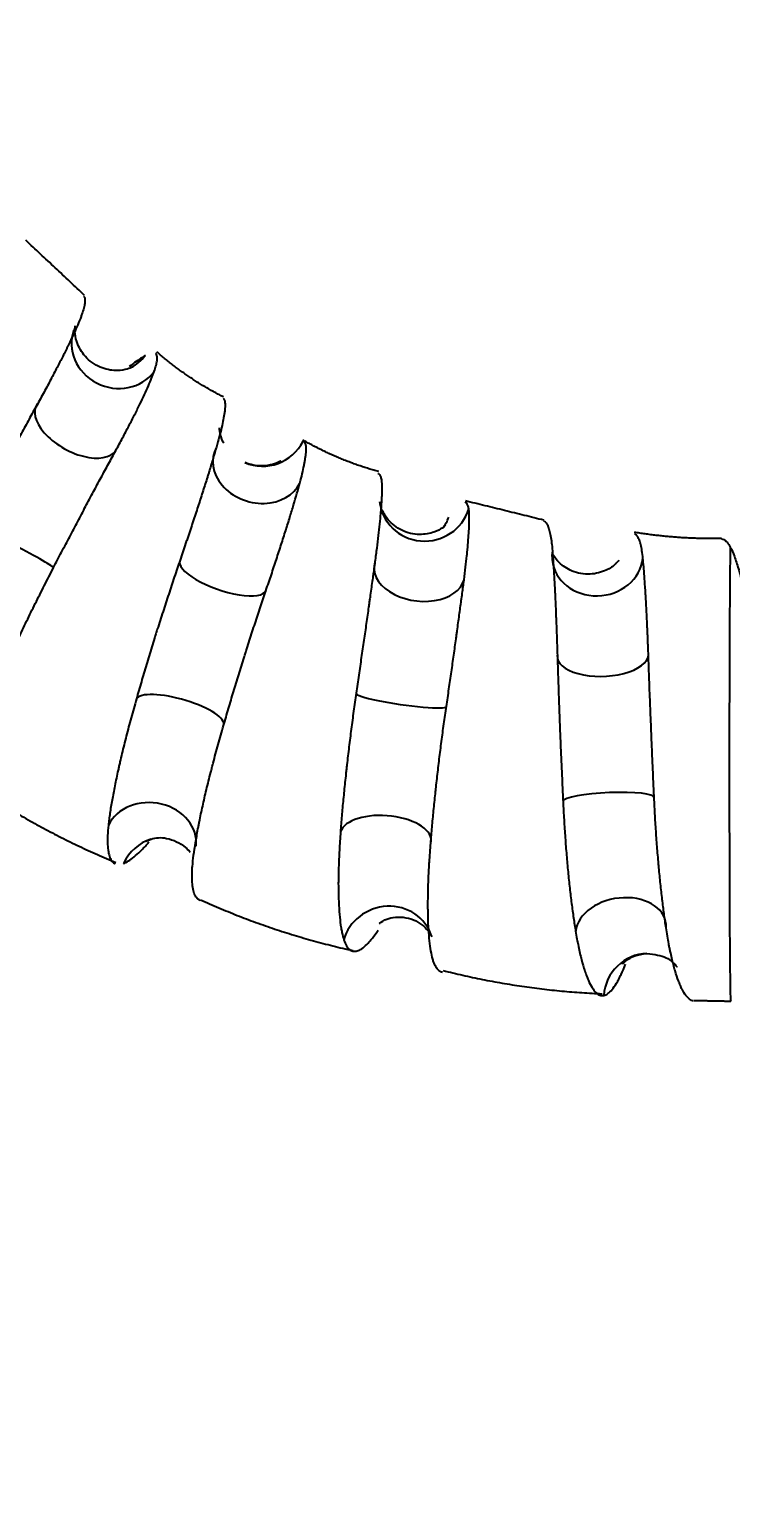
# Model space of a CAD drawing. Header units: millimetres. Extents: x 6110 to 6704, y -2661 to -1821.
# Drawn here: x 6593.45 to 6599.22, y -2432.58 to -2420.53 of the extents above; entities that cross this region are included whole.
import ezdxf

# ---------------------------------------------------------------- set-up
doc = ezdxf.new("R2010")
doc.units = ezdxf.units.MM
doc.header["$LTSCALE"] = 0.1
doc.linetypes.add('HIDDEN2', pattern=[4.7625, 3.175, -1.5875])
doc.layers.add('1', color=4, linetype='HIDDEN2', lineweight=13)
doc.layers.add('DIM', color=3, linetype='Continuous', lineweight=9)
doc.styles.get("Standard").update_dxf_attribs({"font": 'arial.ttf'})
doc.dimstyles.new('ISO-25', dxfattribs={"dimtxt": 2.5, "dimasz": 2.5, "dimexe": 1.25, "dimexo": 0.625, "dimtad": 1, "dimlfac": 5, "dimtxsty": 'Standard', "dimcen": 2.5, "dimadec": 0, "dimazin": 0, "dimtfac": 1, "dimtmove": 0, "dimatfit": 3, "dimfxl": 1, "dimarcsym": 0})

# ---------------------------------------------------------------- blocks, each defined once
blk = doc.blocks.new('*D44')
at = {"layer": 'Defpoints', "color": 0, "transparency": 16777216}
for p in [(6511.558, -2398.849), (6619.617, -2532.542), (6619.617, -2547.836)]:
    blk.add_point(p, dxfattribs=at)
at = {"layer": 'DIM', "color": 0, "lineweight": -2, "transparency": 16777216}
for p, q in [((6511.558, -2399.474), (6511.558, -2549.086)), ((6619.617, -2533.167), (6619.617, -2549.086)), ((6516.558, -2547.836), (6614.617, -2547.836))]:
    blk.add_line(p, q, dxfattribs=at)
at = {"layer": 'DIM', "color": 0, "transparency": 16777216}
for points in [[(6516.558, -2547.003), (6516.558, -2548.669), (6511.558, -2547.836)], [(6614.617, -2547.003), (6614.617, -2548.669), (6619.617, -2547.836)]]:
    blk.add_solid(points, dxfattribs=at)
at = {"layer": 'DIM', "color": 0, "transparency": 16777216, "insert": (6565.588, -2544.206), "char_height": 5, "attachment_point": 5, "bg_fill": 3, "box_fill_scale": 1.1, "bg_fill_color": 256, "bg_fill_true_color": 13158600, "bg_fill_transparency": 0}
blk.add_mtext('432,2', dxfattribs=at)

msp = doc.modelspace()

# ---------------------------------------------------------------- hatches: boundary and pattern name
at = {"layer": 'DIM'}
h = msp.add_hatch(dxfattribs=at)
h.set_pattern_fill('ANSI31', color=2)
edge = h.paths.add_edge_path()
edge.add_line((6619.617, -2595.98), (6619.617, -1962.206))
edge.add_line((6634.617, -1966.11), (6619.617, -1966.11))
edge.add_line((6634.617, -2610.98), (6634.617, -1966.11))
edge.add_line((6634.617, -2610.98), (6184.457, -2610.98))
edge.add_line((6619.617, -2595.98), (6184.457, -2595.98))
edge.add_line((6184.457, -2610.98), (6184.457, -2595.98))

# ---------------------------------------------------------------- linework, layer by layer
at = {"layer": '1', "color": 7, "linetype": 'Continuous', "lineweight": -3}
for centre, major_axis, ratio, start_param, end_param in [((6594.167, -2423.133), (0.351, -0.133), 0.918376, 3.142188, 6.030953), ((6594.114, -2422.976), (-0.174, 0.332), 0.967175, 3.131578, 3.562557), ((6593.837, -2423.801), (0.329, -0.181), 0.536022, 3.060683, 6.222523), ((6595.368, -2423.745), (0.143, 0.347), 0.994922, 3.12707, 4.631414), ((6595.328, -2424.116), (0.361, -0.101), 0.811719, 2.960932, 6.136566), ((6596.702, -2424.373), (0.373, 0.036), 0.967158, 3.14143, 5.909916), ((6596.549, -2424.408), (-0.302, 0.222), 0.922849, 3.141053, 3.439777), ((6593.316, -2424.781), (0.333, -0.173), 0.038319, 6.274939, 9.411703), ((6599.216, -2426.617), (0, -1.9), 0.006117, 3.412238, 6.283152), ((6595.042, -2425.018), (0.355, -0.121), 0.323826, 3.098347, 6.251729), ((6596.656, -2424.983), (0.372, -0.049), 0.653488, 3.025816, 6.192856), ((6598.121, -2424.853), (0.373, 0.035), 0.88612, 2.924672, 3.148925), ((6598.121, -2424.853), (0.373, 0.035), 0.88612, 3.148924, 6.105543), ((6598.014, -2424.648), (-0.258, 0.272), 0.983274, 3.137228, 3.173761), ((6598.165, -2425.674), (0.375, 0.012), 0.460435, 3.071625, 6.22879), ((6594.688, -2426.142), (0.36, -0.104), 0.284226, 6.238568, 9.365889), ((6596.508, -2426.04), (0.371, -0.054), 0.102472, 3.131785, 6.277805), ((6598.212, -2426.859), (0.375, 0.017), 0.151609, 6.257637, 9.393891), ((6594.448, -2427.197), (0.372, -0.046), 0.833108, 0.000264, 2.870756), ((6596.379, -2427.172), (0.374, -0.029), 0.481726, 6.198423, 9.318954), ((6594.557, -2427.544), (-0.107, 0.359), 0.973297, 0.000175, 0.848744), ((6598.313, -2427.93), (0.37, 0.059), 0.698793, 6.124762, 9.238587), ((6596.397, -2428.09), (0.361, 0.102), 0.94128, 0.025571, 2.629892), ((6598.541, -2428.498), (-0.016, 0.375), 0.985665, 6.275993, 7.734969)]:
    msp.add_ellipse(centre, major_axis=major_axis, ratio=ratio, start_param=start_param, end_param=end_param, dxfattribs=at)
for points, degree in [([(6593.904, -2422.717), (6593.42, -2422.264)], 1), ([(6595.046, -2423.551), (6594.749, -2423.401), (6594.497, -2423.18)], 2), ([(6596.322, -2424.165), (6595.992, -2424.074), (6595.697, -2423.904)], 2), ([(6597.68, -2424.564), (6597.035, -2424.405)], 1), ([(6599.14, -2424.714), (6598.78, -2424.722), (6598.425, -2424.663)], 2), ([(6599.14, -2424.717), (6599.147, -2424.717), (6599.154, -2424.719), (6599.161, -2424.723)], 3), ([(6593, -2426.751), (6593.549, -2427.125), (6594.16, -2427.375)], 2), ([(6594.857, -2427.682), (6595.458, -2427.956), (6596.108, -2428.099)], 2), ([(6596.852, -2428.263), (6597.495, -2428.427), (6598.159, -2428.454)], 2), ([(6598.916, -2428.509), (6599.216, -2428.515)], 1)]:
    msp.add_open_spline(points, degree=degree, dxfattribs=at)
for points, knots in [([(6593.896, -2422.724), (6593.897, -2422.725), (6593.898, -2422.726), (6593.899, -2422.728), (6593.9, -2422.73), (6593.902, -2422.732), (6593.903, -2422.734), (6593.904, -2422.738), (6593.905, -2422.742), (6593.907, -2422.754), (6593.908, -2422.772), (6593.901, -2422.81), (6593.892, -2422.841), (6593.884, -2422.866), (6593.88, -2422.875), (6593.875, -2422.889), (6593.874, -2422.894), (6593.87, -2422.903), (6593.868, -2422.908), (6593.866, -2422.913)], [0, 0, 0, 0, 0.047033, 0.047033, 0.094681, 0.094681, 0.14233, 0.14233, 0.237626, 0.237626, 0.42822, 0.618813, 0.809407, 0.809407, 0.904703, 0.904703, 0.952352, 0.952352, 1, 1, 1, 1]), ([(6593.866, -2422.913), (6593.858, -2422.932), (6593.841, -2422.973), (6593.81, -2423.043), (6593.785, -2423.095), (6593.769, -2423.129), (6593.765, -2423.136), (6593.758, -2423.149), (6593.748, -2423.171), (6593.737, -2423.192), (6593.715, -2423.236), (6593.684, -2423.297), (6593.633, -2423.394), (6593.597, -2423.463), (6593.568, -2423.516), (6593.558, -2423.534), (6593.538, -2423.57), (6593.528, -2423.588), (6593.518, -2423.607)], [0, 0, 0, 0, 0.125, 0.25, 0.375, 0.375, 0.40625, 0.40625, 0.4375, 0.5, 0.5, 0.625, 0.75, 0.875, 0.875, 0.9375, 0.9375, 1, 1, 1, 1]), ([(6594.288, -2423.309), (6594.285, -2423.313), (6594.263, -2423.321), (6594.175, -2423.341), (6594.043, -2423.322), (6593.916, -2423.241), (6593.842, -2423.125), (6593.822, -2423.028), (6593.825, -2422.976), (6593.827, -2422.968), (6593.827, -2422.967)], [0, 0, 0, 0, 0.127045, 0.245461, 0.381269, 0.527947, 0.667168, 0.782212, 0.886706, 1, 1, 1, 1]), ([(6594.404, -2423.211), (6594.392, -2423.218), (6594.365, -2423.235), (6594.32, -2423.266), (6594.287, -2423.29), (6594.271, -2423.301)], [0, 0, 0, 0, 0.358615, 0.717231, 1, 1, 1, 1]), ([(6594.476, -2423.342), (6594.482, -2423.324), (6594.492, -2423.292), (6594.498, -2423.266), (6594.5, -2423.249), (6594.501, -2423.24), (6594.501, -2423.233), (6594.501, -2423.228), (6594.501, -2423.226), (6594.5, -2423.215), (6594.498, -2423.208), (6594.493, -2423.198), (6594.491, -2423.195), (6594.487, -2423.193)], [0, 0, 0, 0, 0.213055, 0.42611, 0.42611, 0.532637, 0.585901, 0.585901, 0.639165, 0.639165, 0.85222, 0.85222, 1, 1, 1, 1]), ([(6594.16, -2423.992), (6594.179, -2423.957), (6594.217, -2423.887), (6594.268, -2423.789), (6594.3, -2423.728), (6594.323, -2423.683), (6594.334, -2423.661), (6594.344, -2423.639), (6594.351, -2423.625), (6594.355, -2423.618), (6594.371, -2423.584), (6594.397, -2423.531), (6594.429, -2423.46), (6594.455, -2423.396), (6594.47, -2423.359), (6594.476, -2423.342)], [0, 0, 0, 0, 0.125, 0.25, 0.375, 0.375, 0.4375, 0.46875, 0.46875, 0.5, 0.5, 0.625, 0.75, 0.875, 1, 1, 1, 1]), ([(6595.044, -2423.56), (6595.048, -2423.563), (6595.054, -2423.572), (6595.059, -2423.598), (6595.059, -2423.622), (6595.058, -2423.642), (6595.057, -2423.653), (6595.056, -2423.665), (6595.055, -2423.673), (6595.054, -2423.678), (6595.051, -2423.699), (6595.045, -2423.737), (6595.031, -2423.803), (6595.012, -2423.878), (6594.996, -2423.934), (6594.988, -2423.964)], [0, 0, 0, 0, 0.125, 0.25, 0.375, 0.375, 0.4375, 0.46875, 0.46875, 0.5, 0.5, 0.625, 0.75, 0.875, 1, 1, 1, 1]), ([(6593.518, -2423.607), (6593.497, -2423.644), (6593.455, -2423.72), (6593.391, -2423.838), (6593.347, -2423.919), (6593.313, -2423.982), (6593.297, -2424.013), (6593.28, -2424.045), (6593.268, -2424.066), (6593.263, -2424.076), (6593.234, -2424.13), (6593.188, -2424.216), (6593.12, -2424.345), (6593.051, -2424.476), (6593.006, -2424.564), (6592.983, -2424.608)], [0, 0, 0, 0, 0.125, 0.25, 0.375, 0.375, 0.4375, 0.46875, 0.46875, 0.5, 0.5, 0.625, 0.75, 0.875, 1, 1, 1, 1]), ([(6595.048, -2423.931), (6595.045, -2423.926), (6595.03, -2423.895), (6595.016, -2423.845), (6595.013, -2423.81), (6595.013, -2423.805), (6595.013, -2423.805)], [0, 0, 0, 0, 0.062445, 0.394582, 0.714856, 1, 1, 1, 1]), ([(6595.673, -2424.259), (6595.681, -2424.232), (6595.694, -2424.181), (6595.704, -2424.136), (6595.709, -2424.11), (6595.71, -2424.104), (6595.712, -2424.094), (6595.713, -2424.089), (6595.716, -2424.075), (6595.717, -2424.065), (6595.722, -2424.038), (6595.725, -2424.006), (6595.726, -2423.968), (6595.724, -2423.949), (6595.721, -2423.937), (6595.719, -2423.932), (6595.717, -2423.927), (6595.715, -2423.925), (6595.714, -2423.924), (6595.71, -2423.918), (6595.705, -2423.916), (6595.7, -2423.915)], [0, 0, 0, 0, 0.125, 0.25, 0.25, 0.28125, 0.28125, 0.3125, 0.3125, 0.375, 0.375, 0.5, 0.625, 0.75, 0.75, 0.8125, 0.84375, 0.84375, 0.875, 0.875, 1, 1, 1, 1]), ([(6593.649, -2424.953), (6593.671, -2424.91), (6593.693, -2424.868), (6593.737, -2424.783), (6593.782, -2424.699), (6593.847, -2424.574), (6593.891, -2424.492), (6593.923, -2424.43), (6593.934, -2424.41), (6593.956, -2424.37), (6593.966, -2424.349), (6593.998, -2424.29), (6594.04, -2424.212), (6594.101, -2424.099), (6594.14, -2424.027), (6594.16, -2423.992)], [0, 0, 0, 0, 0.125, 0.125, 0.25, 0.375, 0.5, 0.5, 0.5625, 0.5625, 0.625, 0.625, 0.75, 0.875, 1, 1, 1, 1]), ([(6594.988, -2423.964), (6594.979, -2423.993), (6594.961, -2424.054), (6594.941, -2424.121), (6594.927, -2424.165), (6594.925, -2424.173), (6594.919, -2424.191), (6594.916, -2424.2), (6594.908, -2424.227), (6594.902, -2424.246), (6594.884, -2424.302), (6594.86, -2424.378), (6594.821, -2424.498), (6594.793, -2424.582), (6594.772, -2424.646), (6594.765, -2424.668), (6594.754, -2424.701), (6594.75, -2424.712), (6594.742, -2424.734), (6594.724, -2424.79), (6594.704, -2424.846), (6594.689, -2424.892)], [0, 0, 0, 0, 0.125, 0.25, 0.25, 0.28125, 0.28125, 0.3125, 0.3125, 0.375, 0.375, 0.5, 0.625, 0.75, 0.75, 0.8125, 0.8125, 0.84375, 0.84375, 0.875, 1, 1, 1, 1]), ([(6595.517, -2424.076), (6595.517, -2424.076), (6595.514, -2424.078), (6595.49, -2424.093), (6595.41, -2424.119), (6595.309, -2424.12), (6595.247, -2424.1), (6595.225, -2424.091)], [0, 0, 0, 0, 0.122661, 0.368245, 0.595398, 0.860236, 1, 1, 1, 1]), ([(6596.316, -2424.18), (6596.318, -2424.181), (6596.325, -2424.184), (6596.335, -2424.197), (6596.343, -2424.222), (6596.346, -2424.246), (6596.347, -2424.259)], [0, 0, 0, 0, 0.116478, 0.410986, 0.705493, 1, 1, 1, 1]), ([(6595.395, -2425.143), (6595.41, -2425.098), (6595.44, -2425.011), (6595.481, -2424.885), (6595.508, -2424.804), (6595.533, -2424.725), (6595.546, -2424.686), (6595.563, -2424.63), (6595.569, -2424.611), (6595.581, -2424.575), (6595.586, -2424.557), (6595.602, -2424.504), (6595.623, -2424.437), (6595.65, -2424.343), (6595.666, -2424.286), (6595.673, -2424.259)], [0, 0, 0, 0, 0.125, 0.25, 0.375, 0.375, 0.5, 0.5, 0.5625, 0.5625, 0.625, 0.625, 0.75, 0.875, 1, 1, 1, 1]), ([(6596.347, -2424.259), (6596.348, -2424.273), (6596.348, -2424.304), (6596.347, -2424.361), (6596.345, -2424.406), (6596.343, -2424.437), (6596.342, -2424.443), (6596.341, -2424.456), (6596.341, -2424.462), (6596.339, -2424.482), (6596.338, -2424.495), (6596.335, -2424.536), (6596.329, -2424.594), (6596.319, -2424.689), (6596.31, -2424.758), (6596.303, -2424.812), (6596.301, -2424.83), (6596.296, -2424.867), (6596.293, -2424.886), (6596.291, -2424.906)], [0, 0, 0, 0, 0.125, 0.25, 0.375, 0.375, 0.40625, 0.40625, 0.4375, 0.4375, 0.5, 0.5, 0.625, 0.75, 0.875, 0.875, 0.9375, 0.9375, 1, 1, 1, 1]), ([(6597.062, -2424.471), (6597.061, -2424.46), (6597.056, -2424.441), (6597.046, -2424.424), (6597.038, -2424.419), (6597.033, -2424.417)], [0, 0, 0, 0, 0.356284, 0.712567, 1, 1, 1, 1]), ([(6596.87, -2424.606), (6596.87, -2424.607), (6596.868, -2424.608), (6596.854, -2424.623), (6596.78, -2424.666), (6596.655, -2424.691), (6596.508, -2424.657), (6596.4, -2424.57), (6596.362, -2424.507), (6596.351, -2424.484)], [0, 0, 0, 0, 0.033312, 0.199054, 0.343978, 0.508268, 0.688618, 0.865923, 1, 1, 1, 1]), ([(6597.024, -2425.054), (6597.028, -2425.018), (6597.037, -2424.949), (6597.044, -2424.886), (6597.049, -2424.84), (6597.051, -2424.817), (6597.053, -2424.796), (6597.054, -2424.781), (6597.055, -2424.774), (6597.058, -2424.739), (6597.062, -2424.687), (6597.066, -2424.618), (6597.067, -2424.559), (6597.067, -2424.526), (6597.065, -2424.503), (6597.065, -2424.496), (6597.064, -2424.483), (6597.063, -2424.477), (6597.062, -2424.471)], [0, 0, 0, 0, 0.125, 0.25, 0.25, 0.3125, 0.34375, 0.34375, 0.375, 0.375, 0.5, 0.625, 0.75, 0.875, 0.875, 0.9375, 0.9375, 1, 1, 1, 1]), ([(6597.676, -2424.569), (6597.678, -2424.57), (6597.686, -2424.572), (6597.699, -2424.583), (6597.708, -2424.6), (6597.713, -2424.612), (6597.714, -2424.615), (6597.716, -2424.621), (6597.719, -2424.629), (6597.722, -2424.639), (6597.728, -2424.659), (6597.735, -2424.69), (6597.744, -2424.747), (6597.748, -2424.792), (6597.75, -2424.816)], [0, 0, 0, 0, 0.066709, 0.222258, 0.377806, 0.377806, 0.416693, 0.416693, 0.45558, 0.533355, 0.533355, 0.688903, 0.844452, 1, 1, 1, 1]), ([(6598.494, -2424.877), (6598.492, -2424.855), (6598.487, -2424.814), (6598.477, -2424.765), (6598.466, -2424.726), (6598.457, -2424.708), (6598.451, -2424.698), (6598.45, -2424.696), (6598.447, -2424.693), (6598.444, -2424.689), (6598.44, -2424.685), (6598.433, -2424.68), (6598.428, -2424.679), (6598.424, -2424.678)], [0, 0, 0, 0, 0.171939, 0.343877, 0.515816, 0.687755, 0.687755, 0.73074, 0.73074, 0.773724, 0.859694, 0.859694, 1, 1, 1, 1]), ([(6599.161, -2424.723), (6599.169, -2424.727), (6599.178, -2424.735), (6599.196, -2424.756), (6599.204, -2424.77), (6599.213, -2424.786)], [0, 0, 0, 0, 0.5, 0.5, 1, 1, 1, 1]), ([(6599.213, -2424.786), (6599.225, -2424.807), (6599.236, -2424.833), (6599.258, -2424.892), (6599.269, -2424.926), (6599.286, -2424.984), (6599.291, -2425.004), (6599.3, -2425.036), (6599.302, -2425.047), (6599.308, -2425.07), (6599.31, -2425.081), (6599.324, -2425.139), (6599.334, -2425.189), (6599.344, -2425.243)], [0, 0, 0, 0, 0.25, 0.25, 0.5, 0.5, 0.625, 0.625, 0.6875, 0.6875, 0.75, 0.75, 1, 1, 1, 1]), ([(6594.689, -2424.892), (6594.673, -2424.938), (6594.657, -2424.984), (6594.626, -2425.078), (6594.595, -2425.172), (6594.564, -2425.267), (6594.533, -2425.363), (6594.517, -2425.411), (6594.498, -2425.472), (6594.494, -2425.484), (6594.487, -2425.509), (6594.475, -2425.545), (6594.464, -2425.581), (6594.442, -2425.654), (6594.413, -2425.75), (6594.37, -2425.892), (6594.343, -2425.985), (6594.33, -2426.032)], [0, 0, 0, 0, 0.125, 0.125, 0.25, 0.375, 0.375, 0.5, 0.5, 0.53125, 0.53125, 0.5625, 0.625, 0.625, 0.75, 0.875, 1, 1, 1, 1]), ([(6596.291, -2424.906), (6596.286, -2424.944), (6596.275, -2425.022), (6596.263, -2425.104), (6596.254, -2425.168), (6596.25, -2425.2), (6596.245, -2425.233), (6596.242, -2425.255), (6596.24, -2425.266), (6596.233, -2425.322), (6596.22, -2425.412), (6596.2, -2425.55), (6596.179, -2425.692), (6596.165, -2425.788), (6596.155, -2425.862), (6596.151, -2425.886), (6596.144, -2425.936), (6596.14, -2425.96), (6596.137, -2425.985)], [0, 0, 0, 0, 0.125, 0.25, 0.25, 0.3125, 0.34375, 0.34375, 0.375, 0.375, 0.5, 0.625, 0.75, 0.875, 0.875, 0.9375, 0.9375, 1, 1, 1, 1]), ([(6597.75, -2424.816), (6597.752, -2424.84), (6597.756, -2424.892), (6597.762, -2424.979), (6597.765, -2425.043), (6597.768, -2425.094), (6597.769, -2425.119), (6597.771, -2425.146), (6597.771, -2425.164), (6597.772, -2425.173), (6597.774, -2425.219), (6597.777, -2425.294), (6597.782, -2425.414), (6597.787, -2425.54), (6597.789, -2425.629), (6597.791, -2425.674)], [0, 0, 0, 0, 0.125, 0.25, 0.375, 0.375, 0.4375, 0.46875, 0.46875, 0.5, 0.5, 0.625, 0.75, 0.875, 1, 1, 1, 1]), ([(6598.272, -2424.92), (6598.252, -2424.942), (6598.199, -2424.978), (6598.059, -2425.019), (6597.911, -2424.992), (6597.804, -2424.918), (6597.763, -2424.863), (6597.752, -2424.842), (6597.75, -2424.838)], [0, 0, 0, 0, 0.189757, 0.392074, 0.603875, 0.794052, 0.955035, 1, 1, 1, 1]), ([(6598.296, -2424.893), (6598.297, -2424.893), (6598.293, -2424.9), (6598.276, -2424.916), (6598.272, -2424.92)], [0, 0, 0, 0, 0.758443, 1, 1, 1, 1]), ([(6598.54, -2425.671), (6598.538, -2425.628), (6598.535, -2425.544), (6598.53, -2425.426), (6598.525, -2425.314), (6598.521, -2425.244), (6598.519, -2425.201), (6598.518, -2425.193), (6598.517, -2425.176), (6598.517, -2425.168), (6598.515, -2425.144), (6598.514, -2425.128), (6598.511, -2425.081), (6598.507, -2425.023), (6598.501, -2424.944), (6598.496, -2424.898), (6598.494, -2424.877)], [0, 0, 0, 0, 0.125, 0.25, 0.375, 0.5, 0.5, 0.53125, 0.53125, 0.5625, 0.5625, 0.625, 0.625, 0.75, 0.875, 1, 1, 1, 1]), ([(6593.124, -2426.056), (6593.141, -2426.017), (6593.175, -2425.937), (6593.213, -2425.852), (6593.252, -2425.765), (6593.273, -2425.72), (6593.299, -2425.663), (6593.304, -2425.652), (6593.315, -2425.629), (6593.331, -2425.594), (6593.348, -2425.559), (6593.381, -2425.489), (6593.427, -2425.394), (6593.474, -2425.298), (6593.51, -2425.225), (6593.523, -2425.201), (6593.547, -2425.152), (6593.56, -2425.127), (6593.597, -2425.053), (6593.623, -2425.003), (6593.649, -2424.953)], [0, 0, 0, 0, 0.125, 0.25, 0.25, 0.375, 0.375, 0.40625, 0.40625, 0.4375, 0.5, 0.5, 0.625, 0.75, 0.75, 0.8125, 0.8125, 0.875, 0.875, 1, 1, 1, 1]), ([(6595.046, -2426.251), (6595.06, -2426.205), (6595.087, -2426.112), (6595.128, -2425.973), (6595.157, -2425.88), (6595.186, -2425.786), (6595.201, -2425.739), (6595.219, -2425.68), (6595.223, -2425.668), (6595.23, -2425.644), (6595.242, -2425.609), (6595.253, -2425.574), (6595.275, -2425.504), (6595.305, -2425.412), (6595.35, -2425.276), (6595.38, -2425.187), (6595.395, -2425.143)], [0, 0, 0, 0, 0.125, 0.25, 0.375, 0.375, 0.5, 0.5, 0.53125, 0.53125, 0.5625, 0.625, 0.625, 0.75, 0.875, 1, 1, 1, 1]), ([(6596.879, -2426.094), (6596.886, -2426.046), (6596.893, -2425.998), (6596.906, -2425.903), (6596.92, -2425.809), (6596.94, -2425.672), (6596.952, -2425.582), (6596.96, -2425.527), (6596.961, -2425.516), (6596.964, -2425.494), (6596.966, -2425.483), (6596.97, -2425.45), (6596.973, -2425.429), (6596.982, -2425.365), (6596.993, -2425.282), (6597.009, -2425.164), (6597.019, -2425.09), (6597.024, -2425.054)], [0, 0, 0, 0, 0.125, 0.125, 0.25, 0.375, 0.5, 0.5, 0.53125, 0.53125, 0.5625, 0.5625, 0.625, 0.625, 0.75, 0.875, 1, 1, 1, 1]), ([(6597.791, -2425.674), (6597.792, -2425.721), (6597.794, -2425.768), (6597.797, -2425.863), (6597.8, -2425.96), (6597.804, -2426.059), (6597.807, -2426.16), (6597.809, -2426.21), (6597.812, -2426.274), (6597.812, -2426.287), (6597.813, -2426.313), (6597.815, -2426.351), (6597.816, -2426.39), (6597.819, -2426.467), (6597.824, -2426.569), (6597.831, -2426.722), (6597.835, -2426.824), (6597.838, -2426.875)], [0, 0, 0, 0, 0.125, 0.125, 0.25, 0.375, 0.375, 0.5, 0.5, 0.53125, 0.53125, 0.5625, 0.625, 0.625, 0.75, 0.875, 1, 1, 1, 1]), ([(6598.587, -2426.843), (6598.584, -2426.793), (6598.582, -2426.742), (6598.578, -2426.641), (6598.573, -2426.54), (6598.569, -2426.44), (6598.565, -2426.34), (6598.563, -2426.29), (6598.56, -2426.215), (6598.559, -2426.19), (6598.557, -2426.14), (6598.556, -2426.115), (6598.553, -2426.042), (6598.549, -2425.946), (6598.544, -2425.806), (6598.541, -2425.716), (6598.54, -2425.671)], [0, 0, 0, 0, 0.125, 0.125, 0.25, 0.375, 0.375, 0.5, 0.5, 0.5625, 0.5625, 0.625, 0.625, 0.75, 0.875, 1, 1, 1, 1]), ([(6596.137, -2425.985), (6596.129, -2426.034), (6596.122, -2426.084), (6596.109, -2426.182), (6596.096, -2426.281), (6596.077, -2426.427), (6596.066, -2426.525), (6596.059, -2426.585), (6596.057, -2426.597), (6596.055, -2426.622), (6596.053, -2426.634), (6596.05, -2426.67), (6596.047, -2426.694), (6596.04, -2426.765), (6596.03, -2426.858), (6596.018, -2426.994), (6596.011, -2427.081), (6596.008, -2427.124)], [0, 0, 0, 0, 0.125, 0.125, 0.25, 0.375, 0.5, 0.5, 0.53125, 0.53125, 0.5625, 0.5625, 0.625, 0.625, 0.75, 0.875, 1, 1, 1, 1]), ([(6594.33, -2426.032), (6594.315, -2426.085), (6594.3, -2426.137), (6594.272, -2426.238), (6594.246, -2426.338), (6594.222, -2426.434), (6594.205, -2426.504), (6594.2, -2426.527), (6594.192, -2426.562), (6594.189, -2426.573), (6594.184, -2426.596), (6594.182, -2426.607), (6594.169, -2426.662), (6594.151, -2426.748), (6594.129, -2426.866), (6594.117, -2426.938), (6594.111, -2426.981), (6594.11, -2426.989), (6594.107, -2427.006), (6594.106, -2427.014), (6594.103, -2427.039), (6594.101, -2427.055), (6594.1, -2427.07)], [0, 0, 0, 0, 0.125, 0.125, 0.25, 0.375, 0.375, 0.4375, 0.4375, 0.46875, 0.46875, 0.5, 0.5, 0.625, 0.75, 0.875, 0.875, 0.90625, 0.90625, 0.9375, 0.9375, 1, 1, 1, 1]), ([(6596.75, -2427.216), (6596.753, -2427.173), (6596.761, -2427.086), (6596.773, -2426.951), (6596.783, -2426.858), (6596.789, -2426.799), (6596.79, -2426.787), (6596.793, -2426.764), (6596.794, -2426.752), (6596.798, -2426.716), (6596.801, -2426.692), (6596.809, -2426.621), (6596.82, -2426.526), (6596.839, -2426.382), (6596.851, -2426.286), (6596.865, -2426.19), (6596.872, -2426.142), (6596.879, -2426.094)], [0, 0, 0, 0, 0.125, 0.25, 0.375, 0.375, 0.40625, 0.40625, 0.4375, 0.4375, 0.5, 0.5, 0.625, 0.75, 0.875, 0.875, 1, 1, 1, 1]), ([(6594.8, -2427.315), (6594.805, -2427.283), (6594.81, -2427.249), (6594.822, -2427.178), (6594.828, -2427.14), (6594.838, -2427.09), (6594.84, -2427.08), (6594.844, -2427.06), (6594.85, -2427.03), (6594.856, -2426.998), (6594.87, -2426.935), (6594.889, -2426.847), (6594.911, -2426.755), (6594.929, -2426.683), (6594.938, -2426.647), (6594.948, -2426.61), (6594.954, -2426.585), (6594.957, -2426.573), (6594.974, -2426.51), (6595.001, -2426.408), (6595.031, -2426.304), (6595.046, -2426.251)], [0, 0, 0, 0, 0.125, 0.125, 0.25, 0.25, 0.28125, 0.28125, 0.3125, 0.375, 0.375, 0.5, 0.625, 0.625, 0.6875, 0.71875, 0.71875, 0.75, 0.75, 0.875, 1, 1, 1, 1]), ([(6598.685, -2427.912), (6598.679, -2427.876), (6598.668, -2427.8), (6598.653, -2427.68), (6598.639, -2427.553), (6598.63, -2427.464), (6598.625, -2427.407), (6598.624, -2427.396), (6598.622, -2427.373), (6598.621, -2427.361), (6598.618, -2427.327), (6598.616, -2427.303), (6598.61, -2427.233), (6598.603, -2427.138), (6598.594, -2426.992), (6598.589, -2426.893), (6598.587, -2426.843)], [0, 0, 0, 0, 0.125, 0.25, 0.375, 0.5, 0.5, 0.53125, 0.53125, 0.5625, 0.5625, 0.625, 0.625, 0.75, 0.875, 1, 1, 1, 1]), ([(6597.838, -2426.875), (6597.84, -2426.926), (6597.843, -2426.976), (6597.849, -2427.075), (6597.855, -2427.173), (6597.866, -2427.316), (6597.874, -2427.408), (6597.881, -2427.476), (6597.883, -2427.499), (6597.888, -2427.543), (6597.89, -2427.565), (6597.897, -2427.63), (6597.907, -2427.714), (6597.924, -2427.831), (6597.935, -2427.905), (6597.941, -2427.94)], [0, 0, 0, 0, 0.125, 0.125, 0.25, 0.375, 0.5, 0.5, 0.5625, 0.5625, 0.625, 0.625, 0.75, 0.875, 1, 1, 1, 1]), ([(6594.1, -2427.07), (6594.096, -2427.1), (6594.094, -2427.128), (6594.092, -2427.167), (6594.092, -2427.186), (6594.092, -2427.204), (6594.092, -2427.216), (6594.092, -2427.222), (6594.094, -2427.25), (6594.096, -2427.27), (6594.102, -2427.305), (6594.111, -2427.336), (6594.123, -2427.359), (6594.134, -2427.372), (6594.138, -2427.376), (6594.144, -2427.381), (6594.147, -2427.382), (6594.151, -2427.385), (6594.153, -2427.386), (6594.155, -2427.387)], [0, 0, 0, 0, 0.167441, 0.167441, 0.251162, 0.293022, 0.293022, 0.334882, 0.334882, 0.502323, 0.502323, 0.669765, 0.837206, 0.837206, 0.920926, 0.920926, 0.962787, 0.962787, 1, 1, 1, 1]), ([(6594.41, -2427.202), (6594.41, -2427.201), (6594.417, -2427.196), (6594.442, -2427.188), (6594.451, -2427.185)], [0, 0, 0, 0, 0.708723, 1, 1, 1, 1]), ([(6594.451, -2427.185), (6594.491, -2427.171), (6594.576, -2427.164), (6594.713, -2427.226), (6594.76, -2427.278), (6594.771, -2427.291)], [0, 0, 0, 0, 0.397224, 0.840528, 1, 1, 1, 1]), ([(6596.008, -2427.124), (6596.004, -2427.176), (6595.998, -2427.277), (6595.994, -2427.372), (6595.992, -2427.441), (6595.991, -2427.464), (6595.991, -2427.497), (6595.991, -2427.508), (6595.99, -2427.53), (6595.99, -2427.541), (6595.99, -2427.593), (6595.991, -2427.634), (6595.993, -2427.709), (6595.995, -2427.745), (6596, -2427.811), (6596.003, -2427.842), (6596.007, -2427.878), (6596.008, -2427.885), (6596.01, -2427.899), (6596.011, -2427.906), (6596.015, -2427.926), (6596.017, -2427.938), (6596.024, -2427.974), (6596.03, -2427.995), (6596.036, -2428.013)], [0, 0, 0, 0, 0.125, 0.25, 0.25, 0.3125, 0.3125, 0.34375, 0.34375, 0.375, 0.375, 0.5, 0.5, 0.625, 0.625, 0.75, 0.75, 0.78125, 0.78125, 0.8125, 0.8125, 0.875, 0.875, 1, 1, 1, 1]), ([(6594.224, -2427.385), (6594.237, -2427.38), (6594.264, -2427.366), (6594.294, -2427.343), (6594.327, -2427.317), (6594.344, -2427.302), (6594.366, -2427.28), (6594.371, -2427.276), (6594.38, -2427.266), (6594.394, -2427.252), (6594.408, -2427.237), (6594.423, -2427.22), (6594.429, -2427.214), (6594.435, -2427.207)], [0, 0, 0, 0, 0.232781, 0.465562, 0.465562, 0.698343, 0.698343, 0.756539, 0.756539, 0.814734, 0.931125, 0.931125, 1, 1, 1, 1]), ([(6594.854, -2427.689), (6594.848, -2427.686), (6594.841, -2427.682), (6594.828, -2427.67), (6594.82, -2427.661), (6594.813, -2427.647), (6594.811, -2427.644), (6594.808, -2427.637), (6594.804, -2427.627), (6594.801, -2427.616), (6594.795, -2427.592), (6594.789, -2427.556), (6594.787, -2427.511), (6594.787, -2427.475), (6594.787, -2427.462), (6594.788, -2427.436), (6594.789, -2427.422), (6594.793, -2427.379), (6594.796, -2427.348), (6594.8, -2427.315)], [0, 0, 0, 0, 0.105346, 0.105346, 0.254455, 0.254455, 0.291732, 0.291732, 0.329009, 0.403564, 0.403564, 0.552673, 0.701782, 0.701782, 0.776336, 0.776336, 0.850891, 0.850891, 1, 1, 1, 1]), ([(6596.762, -2428.154), (6596.757, -2428.133), (6596.748, -2428.086), (6596.741, -2428.029), (6596.735, -2427.967), (6596.732, -2427.934), (6596.73, -2427.889), (6596.73, -2427.88), (6596.729, -2427.861), (6596.728, -2427.833), (6596.728, -2427.804), (6596.727, -2427.744), (6596.727, -2427.66), (6596.729, -2427.569), (6596.732, -2427.497), (6596.733, -2427.473), (6596.735, -2427.436), (6596.736, -2427.423), (6596.737, -2427.398), (6596.738, -2427.385), (6596.742, -2427.322), (6596.746, -2427.269), (6596.75, -2427.216)], [0, 0, 0, 0, 0.125, 0.25, 0.25, 0.375, 0.375, 0.40625, 0.40625, 0.4375, 0.5, 0.5, 0.625, 0.75, 0.75, 0.8125, 0.8125, 0.84375, 0.84375, 0.875, 0.875, 1, 1, 1, 1]), ([(6596.327, -2427.877), (6596.327, -2427.876), (6596.336, -2427.867), (6596.418, -2427.821), (6596.593, -2427.822), (6596.727, -2427.921), (6596.755, -2427.981), (6596.76, -2427.988), (6596.759, -2427.988)], [0, 0, 0, 0, 0.132143, 0.30901, 0.524144, 0.734277, 0.90778, 1, 1, 1, 1]), ([(6598.911, -2428.513), (6598.9, -2428.512), (6598.889, -2428.507), (6598.868, -2428.492), (6598.858, -2428.482), (6598.837, -2428.454), (6598.827, -2428.438), (6598.814, -2428.413), (6598.812, -2428.408), (6598.807, -2428.397), (6598.804, -2428.392), (6598.797, -2428.374), (6598.792, -2428.362), (6598.777, -2428.324), (6598.758, -2428.267), (6598.741, -2428.199), (6598.728, -2428.144), (6598.724, -2428.125), (6598.717, -2428.096), (6598.715, -2428.086), (6598.711, -2428.065), (6598.709, -2428.055), (6598.699, -2428.003), (6598.692, -2427.958), (6598.685, -2427.912)], [0, 0, 0, 0, 0.125, 0.125, 0.25, 0.25, 0.375, 0.375, 0.40625, 0.40625, 0.4375, 0.4375, 0.5, 0.5, 0.625, 0.75, 0.75, 0.8125, 0.8125, 0.84375, 0.84375, 0.875, 0.875, 1, 1, 1, 1]), ([(6596.036, -2428.013), (6596.042, -2428.031), (6596.055, -2428.062), (6596.072, -2428.083), (6596.086, -2428.094), (6596.09, -2428.097), (6596.098, -2428.101), (6596.1, -2428.102), (6596.106, -2428.103), (6596.108, -2428.104), (6596.122, -2428.107), (6596.133, -2428.106), (6596.157, -2428.099), (6596.17, -2428.093), (6596.196, -2428.075), (6596.21, -2428.063), (6596.232, -2428.042), (6596.239, -2428.034), (6596.254, -2428.017), (6596.262, -2428.008), (6596.285, -2427.978), (6596.301, -2427.956), (6596.318, -2427.931)], [0, 0, 0, 0, 0.125, 0.25, 0.25, 0.3125, 0.3125, 0.34375, 0.34375, 0.375, 0.375, 0.5, 0.5, 0.625, 0.625, 0.75, 0.75, 0.8125, 0.8125, 0.875, 0.875, 1, 1, 1, 1]), ([(6597.941, -2427.94), (6597.948, -2427.984), (6597.956, -2428.026), (6597.972, -2428.104), (6597.981, -2428.14), (6597.998, -2428.207), (6598.007, -2428.238), (6598.019, -2428.274), (6598.022, -2428.281), (6598.026, -2428.295), (6598.029, -2428.301), (6598.036, -2428.321), (6598.041, -2428.333), (6598.056, -2428.367), (6598.076, -2428.406), (6598.097, -2428.433), (6598.113, -2428.449), (6598.118, -2428.453), (6598.126, -2428.459), (6598.129, -2428.461), (6598.134, -2428.463), (6598.137, -2428.465), (6598.151, -2428.47), (6598.162, -2428.471), (6598.173, -2428.469)], [0, 0, 0, 0, 0.125, 0.125, 0.25, 0.25, 0.375, 0.375, 0.40625, 0.40625, 0.4375, 0.4375, 0.5, 0.5, 0.625, 0.75, 0.75, 0.8125, 0.8125, 0.84375, 0.84375, 0.875, 0.875, 1, 1, 1, 1]), ([(6596.847, -2428.279), (6596.842, -2428.278), (6596.826, -2428.272), (6596.812, -2428.26), (6596.795, -2428.239), (6596.788, -2428.226), (6596.779, -2428.206), (6596.777, -2428.202), (6596.774, -2428.194), (6596.769, -2428.18), (6596.765, -2428.165), (6596.762, -2428.154)], [0, 0, 0, 0, 0.151886, 0.43459, 0.43459, 0.717295, 0.717295, 0.787971, 0.787971, 0.858648, 1, 1, 1, 1]), ([(6598.328, -2428.21), (6598.328, -2428.21), (6598.337, -2428.197), (6598.411, -2428.141), (6598.488, -2428.128), (6598.526, -2428.123)], [0, 0, 0, 0, 0.331928, 0.720828, 1, 1, 1, 1]), ([(6598.526, -2428.123), (6598.592, -2428.13), (6598.689, -2428.147), (6598.767, -2428.221), (6598.774, -2428.235), (6598.774, -2428.235)], [0, 0, 0, 0, 0.392817, 0.715946, 1, 1, 1, 1]), ([(6598.173, -2428.469), (6598.184, -2428.467), (6598.195, -2428.462), (6598.218, -2428.445), (6598.229, -2428.433), (6598.253, -2428.405), (6598.265, -2428.387), (6598.281, -2428.361), (6598.284, -2428.356), (6598.29, -2428.345), (6598.293, -2428.339), (6598.303, -2428.322), (6598.309, -2428.309), (6598.327, -2428.27), (6598.34, -2428.242), (6598.352, -2428.212)], [0, 0, 0, 0, 0.201359, 0.201359, 0.402718, 0.402718, 0.604077, 0.604077, 0.654417, 0.654417, 0.704757, 0.704757, 0.805436, 0.805436, 1, 1, 1, 1])]:
    msp.add_open_spline(points, degree=3, knots=knots, dxfattribs=at)

# ---------------------------------------------------------------- next in the draw order: dimensions: what is measured, and where the dimension line sits
at = {"layer": 'DIM'}
dim = msp.add_linear_dim(base=(6619.617, -2547.836), p1=(6511.558, -2398.849), p2=(6619.617, -2532.542), dimstyle='ISO-25', override={"dimtxt": 5, "dimasz": 5, "dimdec": 1, "dimlfac": 4, "dimadec": 1, "dimtdec": 1, "dimfxl": 1.25, "dimtfill": 1}, dxfattribs=at)
dim.commit()
dim.dimension.update_dxf_attribs({"geometry": '*D44', "text_midpoint": (6565.588, -2544.206)})

doc.saveas('drawing.dxf')
